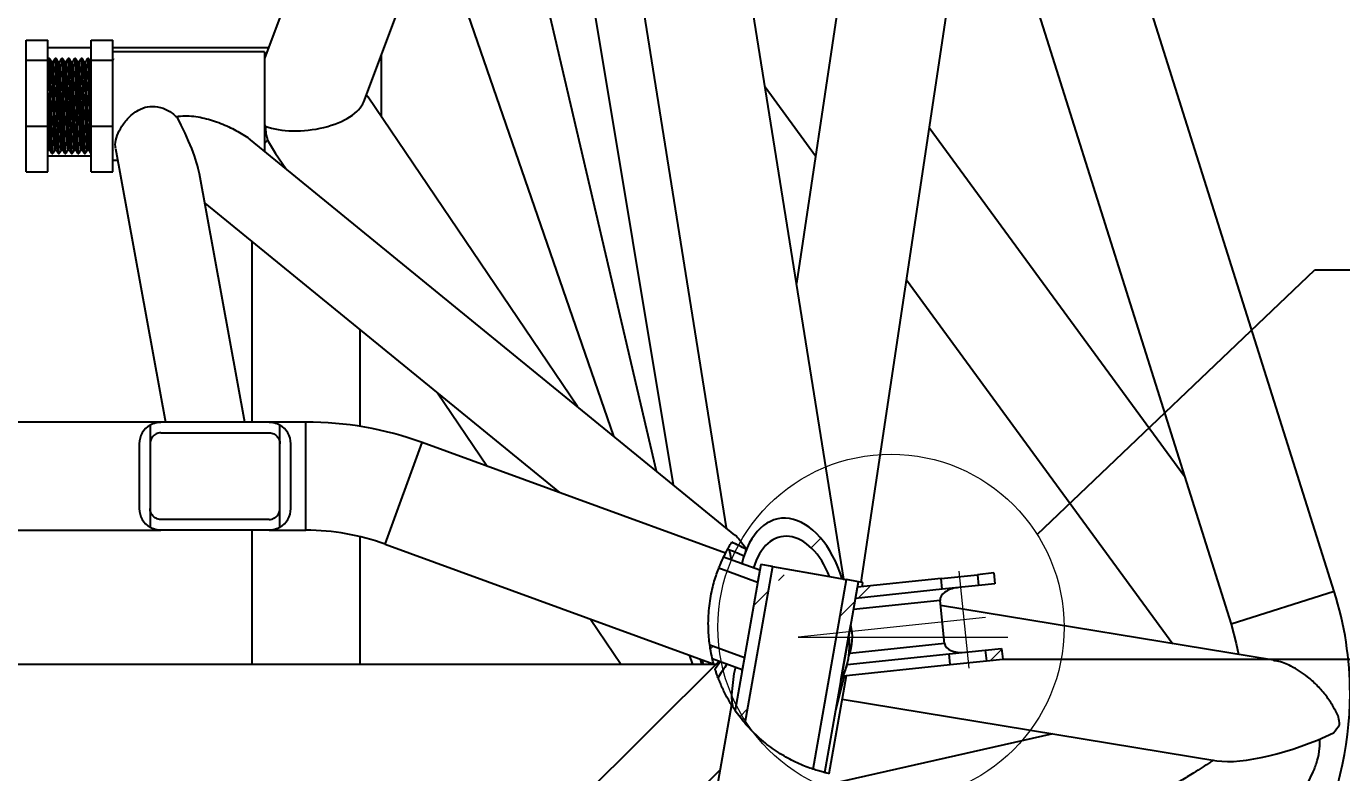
# Model space of a CAD drawing. Header units: millimetres. Extents: x -1160 to 841, y -1082 to 594.
# Drawn here: x 749.7 to 810.5, y 398.4 to 432.9 of the extents above; entities that cross this region are included whole.
import ezdxf

# ---------------------------------------------------------------- set-up
doc = ezdxf.new("R2010")
doc.units = ezdxf.units.MM
doc.linetypes.add('CENTERX2', pattern=[20.32, 12.7, -2.54, 2.54, -2.54])
doc.layers.add('FORMAT', color=7, linetype='Continuous')
doc.styles.add('SLDTEXTSTYLE1', font='TXT', dxfattribs={"width": 0.7})
doc.dimstyles.new('SLDDIMSTYLE1', dxfattribs={"dimtxt": 3.5, "dimasz": 3.302, "dimexe": 0, "dimexo": 0.0625, "dimgap": 0.875, "dimtad": 1, "dimdec": 0, "dimlfac": 5, "dimrnd": 1e-09, "dimzin": 12, "dimdsep": 46, "dimtxsty": 'SLDTEXTSTYLE1', "dimsah": 1, "dimcen": 0.09, "dimadec": 0, "dimazin": 3, "dimtol": 1, "dimtp": 3, "dimtm": 3, "dimtfac": 1, "dimtdec": 0, "dimtofl": 0, "dimtmove": 0, "dimatfit": 3, "dimfxl": 0, "dimfrac": 2, "dimtolj": 1, "dimtzin": 12, "dimarcsym": 0})
doc.dimstyles.new('SLDDIMSTYLE6', dxfattribs={"dimtxt": 0.18, "dimasz": 3.302, "dimexe": 0, "dimexo": 0.0625, "dimgap": 0, "dimtad": 0, "dimtih": 1, "dimtoh": 1, "dimdec": 0, "dimrnd": 1e-09, "dimzin": 0, "dimdsep": 46, "dimtxsty": 'Standard', "dimblk1": 'NONE', "dimblk2": 'NONE', "dimsah": 1, "dimcen": 0.09, "dimadec": 0, "dimazin": 0, "dimtfac": 3.302, "dimtdec": 0, "dimtofl": 0, "dimtmove": 0, "dimatfit": 3, "dimldrblk": 'NONE', "dimfxl": 0, "dimfrac": 2, "dimtolj": 1, "dimtzin": 0, "dimarcsym": 0})

# ---------------------------------------------------------------- blocks, each defined once
blk = doc.blocks.new('_D_20')
at = {"layer": 'FORMAT'}
for p, q in [((794.798, 403.644), (814.848, 403.644)), ((813.848, 340.687), (813.848, 403.644)), ((780.904, 340.687), (814.848, 340.687))]:
    blk.add_line(p, q, dxfattribs=at)
for points in [[(813.848, 403.644), (813.34, 400.342), (814.356, 400.342)], [(813.848, 340.687), (814.356, 343.989), (813.34, 343.989)]]:
    blk.add_solid(points, dxfattribs=at)
at = {"layer": 'FORMAT', "attachment_point": 1, "rotation": 90, "style": 'SLDTEXTSTYLE1'}
for s, insert, char_height in [('3', (808.157, 388.912), 2), ('3', (810.793, 388.912), 2), ('+', (808.157, 387.847), 2), ('-', (810.793, 387.776), 2), ('312', (809.336, 380.562), 3.5)]:
    blk.add_mtext(s, dxfattribs=dict(at, insert=insert, char_height=char_height))
blk = doc.blocks.new('_NONE')

msp = doc.modelspace()

# ---------------------------------------------------------------- hatches: boundary and pattern name
at = {"linetype": 'Continuous', "lineweight": 18}
h = msp.add_hatch(dxfattribs=at)
h.set_pattern_fill('ANSI32', style=0)
edge = h.paths.add_edge_path(flags=0)
edge.add_line((786.798737, 407.452505), (787.379605, 407.350082))
edge.add_ellipse((785.135809, 405.992648), major_axis=(0.662238, -4.142674), ratio=0.595908908, start_angle=103.59633591, end_angle=234.90614214)
edge.add_line((782.735194, 408.05145), (783.274344, 407.855216))
edge.add_ellipse((785.135809, 405.992648), major_axis=(0.52979, -3.314139), ratio=0.595908908, start_angle=110.56713637, end_angle=230.53898001, ccw=False)
h = msp.add_hatch(dxfattribs=at)
h.set_pattern_fill('ANSI32', style=0)
edge = h.paths.add_edge_path(flags=0)
edge.add_ellipse((783.499396, 406.170611), major_axis=(3.608842, -2.944385), ratio=0.386466012, start_angle=115.85928148, end_angle=126.37022058)
edge.add_arc((788.273585, 405.276006), 7.081021, 147.89242124, 150.95146807)
edge.add_ellipse((783.499396, 406.170611), major_axis=(3.007368, -2.453654), ratio=0.386466012, start_angle=119.70553707, end_angle=134.18541495, ccw=False)
edge.add_ellipse((785.135809, 405.992648), major_axis=(0.662238, -4.142674), ratio=0.595908908, start_angle=223.79346744, end_angle=229.28120488, ccw=False)
h = msp.add_hatch(dxfattribs=at)
h.set_pattern_fill('ANSI32', style=0)
edge = h.paths.add_edge_path(flags=0)
edge.add_line((783.46762, 407.189742), (783.566229, 407.748979))
edge.add_line((783.566229, 407.748979), (781.89764, 408.356295))
edge.add_arc((788.273585, 405.276006), 7.081021, 154.21429906, 158.7490703)
edge.add_line((781.67406, 407.842544), (783.46762, 407.189742))
h = msp.add_hatch(dxfattribs=at)
h.set_pattern_fill('ANSI32', style=0)
edge = h.paths.add_edge_path(flags=0)
edge.add_line((784.163742, 407.917126), (783.613001, 408.014236))
edge.add_line((783.613001, 408.014236), (782.426037, 401.282632))
edge.add_arc((788.273585, 405.276006), 7.081021, 214.32972735, 220.47956596)
edge.add_line((782.887495, 400.679171), (784.163742, 407.917126))
h = msp.add_hatch(dxfattribs=at)
h.set_pattern_fill('ANSI32', style=0)
edge = h.paths.add_edge_path(flags=0)
edge.add_arc((788.273585, 405.276006), 7.081021, 251.53854674, 256.09128165)
edge.add_line((786.571479, 398.402601), (788.125957, 407.21848))
edge.add_line((788.125957, 407.21848), (787.575216, 407.315591))
edge.add_line((787.575216, 407.315591), (786.031262, 398.559396))
h = msp.add_hatch(dxfattribs=at)
h.set_pattern_fill('ANSI32', style=0)
h.paths.add_polyline_path([(787.990071, 406.447834), (792.005561, 406.869879), (791.953296, 407.36714), (788.080394, 406.960081)], flags=0)
h = msp.add_hatch(dxfattribs=at)
h.set_pattern_fill('ANSI32', style=0)
h.paths.add_polyline_path([(794.37993, 407.622189), (793.624093, 407.542748), (793.676357, 407.045487), (794.432194, 407.124928)], flags=0)
h = msp.add_hatch(dxfattribs=at)
h.set_pattern_fill('ANSI32', style=0)
edge = h.paths.add_edge_path(flags=0)
edge.add_arc((785.348534, 404.661935), 2.5, 339.33387981, 373.57817848)
edge.add_line((787.77866, 405.248865), (787.690724, 404.750152))
edge.add_ellipse((785.194734, 404.043753), major_axis=(0.715651, 2.876476), ratio=0.843408131, start_angle=276.69491711, end_angle=295.75754515, ccw=False)
h = msp.add_hatch(dxfattribs=at)
h.set_pattern_fill('ANSI32', style=0)
edge = h.paths.add_edge_path(flags=0)
edge.add_arc((788.273585, 405.276006), 7.081021, 187.86424822, 193.11731953)
edge.add_line((781.377327, 403.668999), (782.758197, 403.166403))
edge.add_line((782.758197, 403.166403), (782.856805, 403.72564))
edge.add_line((782.856805, 403.72564), (781.259161, 404.307135))
h = msp.add_hatch(dxfattribs=at)
h.set_pattern_fill('ANSI32', style=0)
edge = h.paths.add_edge_path(flags=0)
edge.add_ellipse((785.194734, 404.043753), major_axis=(0.715651, 2.876476), ratio=0.843408131, start_angle=253.65338617, end_angle=295.75754515)
edge.add_line((787.690724, 404.750152), (787.32129, 402.65499))
h = msp.add_hatch(dxfattribs=at)
h.set_pattern_fill('ANSI32', style=0)
edge = h.paths.add_edge_path(flags=0)
edge.add_ellipse((783.823909, 403.143202), major_axis=(-3.026152, -3.014456), ratio=0.421411135, start_angle=286.15897574, end_angle=292.13107166)
edge.add_arc((788.273585, 405.276006), 7.081021, 197.1425467, 200.48533813)
edge.add_ellipse((783.823909, 403.143202), major_axis=(-2.521793, -2.512047), ratio=0.421411135, start_angle=287.15966667, end_angle=300.20401915, ccw=False)
edge.add_line((782.068408, 403.417465), (781.761581, 403.529141))
h = msp.add_hatch(dxfattribs=at)
h.set_pattern_fill('ANSI32', style=0)
edge = h.paths.add_edge_path(flags=0)
edge.add_line((792.37141, 403.389052), (792.319146, 403.886313))
edge.add_line((792.319146, 403.886313), (787.608213, 403.391174))
edge.add_ellipse((785.194734, 404.043753), major_axis=(0.715651, 2.876476), ratio=0.843408131, start_angle=258.2953968, end_angle=269.02231181, ccw=False)
edge.add_line((787.42515, 402.869179), (792.37141, 403.389052))
h = msp.add_hatch(dxfattribs=at)
h.set_pattern_fill('ANSI32', style=0)
h.paths.add_polyline_path([(793.989943, 404.061921), (794.042207, 403.56466), (794.798044, 403.644102), (794.74578, 404.141363)], flags=0)
h = msp.add_hatch(dxfattribs=at)
h.set_pattern_fill('ANSI32', style=0)
edge = h.paths.add_edge_path(flags=0)
edge.add_ellipse((785.194734, 404.043753), major_axis=(0.715651, 2.876476), ratio=0.843408131, start_angle=118.97727407, end_angle=120.80974313)
edge.add_line((782.744523, 403.088857), (782.758197, 403.166403))
edge.add_line((782.758197, 403.166403), (782.725697, 403.178232))

# ---------------------------------------------------------------- linework, layer by layer
at = {"color": 7, "linetype": 'Continuous', "lineweight": 25}
for p, q in [((787.452613, 407.337209), (765.23936, 546.293669)), ((810.117906, 406.765005), (766.214859, 546.00768)), ((764.757111, 517.63546), (782.010001, 409.708869)), ((788.256155, 407.195523), (793.788944, 444.113444)), ((771.63276, 442.889225), (778.783593, 412.341234)), ((788.549635, 442.889225), (785.268844, 420.997917)), ((793.566768, 442.630959), (805.349321, 405.261476)), ((774.652873, 441.273936), (779.569381, 411.700125)), ((764.179854, 440.685466), (760.678228, 431.385952)), ((765.26734, 429.384572), (768.251365, 437.309455)), ((769.711591, 434.50907), (776.811692, 413.95007)), ((749.678228, 432.236978), (750.678228, 432.236978)), ((749.678228, 431.310552), (749.678228, 432.236978)), ((750.678228, 431.310552), (750.678228, 432.236978)), ((752.678228, 432.236978), (753.678228, 432.236978)), ((752.678228, 431.310552), (752.678228, 432.236978)), ((753.678228, 431.310552), (753.678228, 432.236978)), ((752.678228, 431.889225), (750.678228, 431.889225)), ((760.86773, 431.889225), (753.678228, 431.889225)), ((760.678228, 431.695723), (753.678228, 431.695723)), ((760.678228, 431.695723), (760.678228, 427.113055)), ((766.097737, 429.389225), (766.097737, 431.589917)), ((749.678228, 431.310552), (750.678228, 431.310552)), ((749.678228, 428.269297), (749.678228, 431.310552)), ((750.712253, 431.394317), (750.678228, 431.335426)), ((750.678228, 428.269297), (750.678228, 431.310552)), ((750.751351, 431.395723), (750.713851, 431.395723)), ((750.920166, 431.233343), (750.846042, 431.233343)), ((751.051351, 431.395723), (751.013851, 431.395723)), ((751.220166, 431.233343), (751.146042, 431.233343)), ((751.351351, 431.395723), (751.313851, 431.395723)), ((751.520166, 431.233343), (751.446042, 431.233343)), ((751.651351, 431.395723), (751.613851, 431.395723)), ((751.820166, 431.233343), (751.746042, 431.233343)), ((751.951351, 431.395723), (751.913851, 431.395723)), ((752.120166, 431.233343), (752.046042, 431.233343)), ((752.251351, 431.395723), (752.213851, 431.395723)), ((752.420166, 431.233343), (752.346042, 431.233343)), ((752.551351, 431.395723), (752.513851, 431.395723)), ((752.678228, 431.233343), (752.646042, 431.233343)), ((752.678228, 428.269297), (752.678228, 431.310552)), ((752.678228, 431.310552), (753.678228, 431.310552)), ((753.712253, 431.394317), (753.678228, 431.335426)), ((753.678228, 428.269297), (753.678228, 431.310552)), ((783.815928, 430.086728), (786.152754, 426.895866)), ((775.140101, 415.31389), (765.471455, 429.603227)), ((766.097737, 428.677642), (766.097737, 429.389225)), ((749.678228, 428.269297), (750.678228, 428.269297)), ((749.678228, 426.154468), (749.678228, 428.269297)), ((750.678228, 426.154468), (750.678228, 428.269297)), ((752.678228, 428.269297), (753.678228, 428.269297)), ((752.678228, 426.154468), (752.678228, 428.269297)), ((753.678228, 426.154468), (753.678228, 428.269297)), ((803.198582, 412.082749), (791.402525, 428.189893)), ((782.422065, 409.372674), (760.033491, 427.639084)), ((760.829636, 427.621123), (760.678228, 427.469716)), ((750.678228, 427.12727), (750.696913, 427.159611)), ((750.678228, 426.889225), (752.678228, 426.889225)), ((750.695166, 427.158103), (750.769247, 427.158103)), ((750.863851, 426.995723), (750.901351, 426.995723)), ((750.995166, 427.158103), (751.069247, 427.158103)), ((751.163851, 426.995723), (751.201351, 426.995723)), ((751.295166, 427.158103), (751.369247, 427.158103)), ((751.463851, 426.995723), (751.501351, 426.995723)), ((751.595166, 427.158103), (751.669247, 427.158103)), ((751.763851, 426.995723), (751.801351, 426.995723)), ((751.895166, 427.158103), (751.969247, 427.158103)), ((752.063851, 426.995723), (752.101351, 426.995723)), ((752.195166, 427.158103), (752.269247, 427.158103)), ((752.363851, 426.995723), (752.401351, 426.995723)), ((752.495166, 427.158103), (752.569247, 427.158103)), ((752.663851, 426.995723), (752.678228, 426.995723)), ((753.678228, 427.12727), (753.696913, 427.159611)), ((753.678228, 426.695723), (753.904583, 426.695723)), ((753.805678, 427.237891), (756.111972, 414.595401)), ((761.194304, 427.002282), (761.662993, 426.309604)), ((749.678228, 426.154468), (750.678228, 426.154468)), ((752.678228, 426.154468), (753.678228, 426.154468)), ((759.771383, 414.595401), (757.680706, 426.055939)), ((757.925771, 424.712554), (774.320837, 411.336133)), ((760.097737, 422.940488), (760.097737, 414.595401)), ((790.349728, 421.165031), (802.662863, 404.351834)), ((765.097737, 414.395078), (765.097737, 418.861084)), ((768.681137, 415.937457), (770.969099, 412.556065)), ((755.897737, 414.595401), (727.297737, 414.595401)), ((760.897737, 414.595401), (755.897737, 414.595401)), ((762.597737, 414.595401), (760.897737, 414.595401)), ((762.597737, 409.595401), (762.597737, 414.595401)), ((755.397737, 414.461426), (755.397737, 409.729376)), ((755.897737, 414.095401), (760.897737, 414.095401)), ((761.397737, 409.729376), (761.397737, 414.461426)), ((754.897737, 413.595401), (754.897737, 410.595401)), ((761.897737, 410.595401), (761.897737, 413.595401)), ((766.257353, 408.950112), (767.967454, 413.648575)), ((781.990966, 408.544434), (767.967454, 413.648575)), ((760.897737, 410.095401), (755.897737, 410.095401)), ((727.297737, 409.595401), (755.897737, 409.595401)), ((760.897737, 409.595401), (755.897737, 409.595401)), ((760.097737, 409.595401), (760.097737, 403.393468)), ((760.897737, 409.595401), (762.597737, 409.595401)), ((765.097737, 403.393468), (765.097737, 409.299246)), ((766.257353, 408.950112), (781.42193, 403.430657)), ((782.191175, 408.575527), (782.24652, 408.229313)), ((783.46762, 407.189742), (781.67406, 407.842544)), ((783.566229, 407.748979), (781.89764, 408.356295)), ((783.613001, 408.014236), (782.426037, 401.282632)), ((783.274344, 407.855216), (782.735194, 408.05145)), ((784.163742, 407.917126), (782.887495, 400.679171)), ((784.163742, 407.917126), (783.613001, 408.014236)), ((784.163742, 407.917126), (786.798737, 407.452505)), ((783.566229, 407.748979), (783.46762, 407.189742)), ((786.031262, 398.559396), (787.575216, 407.315591)), ((786.798737, 407.452505), (787.379605, 407.350082)), ((787.420293, 407.342908), (787.379605, 407.350082)), ((787.420293, 407.342908), (787.575216, 407.315591)), ((788.125957, 407.21848), (787.575216, 407.315591)), ((791.953296, 407.36714), (788.080394, 406.960081)), ((791.953296, 407.36714), (793.624093, 407.542748)), ((792.005561, 406.869879), (791.953296, 407.36714)), ((794.37993, 407.622189), (793.624093, 407.542748)), ((793.624093, 407.542748), (793.676357, 407.045487)), ((794.37993, 407.622189), (794.432194, 407.124928)), ((786.571479, 398.402601), (788.125957, 407.21848)), ((787.990071, 406.447834), (788.080394, 406.960081)), ((792.005561, 406.869879), (787.990071, 406.447834)), ((788.331498, 407.182238), (788.114103, 407.22057)), ((788.296328, 406.982777), (788.331498, 407.182238)), ((793.676357, 407.045487), (792.005561, 406.869879)), ((794.432194, 407.124928), (793.676357, 407.045487)), ((810.117906, 406.765005), (805.349321, 405.261476)), ((792.109672, 404.367051), (791.900615, 406.356094)), ((807.301839, 403.589958), (791.925934, 406.115197)), ((775.745762, 405.496614), (777.16882, 403.393468)), ((787.690724, 404.750152), (787.77866, 405.248865)), ((781.259161, 404.307135), (782.856805, 403.72564)), ((787.32129, 402.65499), (787.690724, 404.750152)), ((792.109672, 404.367051), (787.731798, 403.906918)), ((780.304086, 403.837519), (780.45744, 403.393468)), ((780.81797, 403.650481), (780.878133, 403.393468)), ((780.913369, 403.615758), (780.950324, 403.393468)), ((781.377327, 403.668999), (782.758197, 403.166403)), ((782.856805, 403.72564), (782.758197, 403.166403)), ((787.608213, 403.391174), (792.319146, 403.886313)), ((792.319146, 403.886313), (793.989943, 404.061921)), ((792.37141, 403.389052), (792.319146, 403.886313)), ((793.989943, 404.061921), (794.74578, 404.141363)), ((793.989943, 404.061921), (794.042207, 403.56466)), ((794.042207, 403.56466), (794.798044, 403.644102)), ((794.74578, 404.141363), (794.798044, 403.644102)), ((781.524619, 403.393468), (679.671369, 403.393468)), ((781.687783, 403.556002), (756.746189, 378.710805)), ((781.761581, 403.529141), (782.068408, 403.417465)), ((782.725697, 403.178232), (782.758197, 403.166403)), ((782.758197, 403.166403), (782.744523, 403.088857)), ((787.42515, 402.869179), (792.37141, 403.389052)), ((787.608598, 403.391215), (787.620777, 403.440168)), ((792.37141, 403.389052), (794.042207, 403.56466)), ((786.775135, 398.355666), (787.573743, 402.884797)), ((787.067899, 401.217939), (787.480157, 402.874961)), ((787.381505, 401.794561), (804.694896, 398.951123)), ((782.257431, 401.528343), (776.63518, 369.642976)), ((797.10647, 400.197397), (786.682262, 397.828953)), ((761.072901, 377.939454), (781.725633, 398.512365))]:
    msp.add_line(p, q, dxfattribs=at)
at = {"color": 8, "linetype": 'Continuous', "lineweight": 25}
msp.add_line((791.900615, 406.356094), (787.899748, 405.935586), dxfattribs=at)
at = {"color": 7, "linetype": 'CENTERX2', "lineweight": 18}
msp.add_line((785.348534, 404.661935), (795.039682, 404.661935), dxfattribs=at)
at = {"color": 7, "linetype": 'Continuous', "lineweight": 25, "flags": 128}
msp.add_lwpolyline([(805.349321, 405.261476), (805.590917, 404.359828), (805.690227, 403.854639)], dxfattribs=at)
at = {"color": 7, "linetype": 'Continuous', "lineweight": 18}
msp.add_circle((789.634369, 405.111947), 8, dxfattribs=at)
at = {"color": 7, "linetype": 'Continuous', "lineweight": 25}
for centre, radius, start, end in [((762.597737, 398.895401), 15.7, 70, 90), ((755.897737, 413.595401), 1, 120, 180), ((760.897737, 413.595401), 1, 0, 60), ((755.897737, 410.595401), 1, 180, 240), ((760.897737, 410.595401), 1, 300, 0), ((762.597737, 398.895401), 10.7, 70, 90), ((795.144549, 402.043924), 15.7, 0, 17.5), ((785.348534, 404.661935), 2.5, 339.33387981, 13.57817848), ((795.144549, 402.043924), 15.7, 332.5, 0)]:
    msp.add_arc(centre, radius, start, end, dxfattribs=at)
for centre, major_axis, ratio, start_param, end_param in [((762.597737, 429.389225), (2.712738, 0.319881), 0.480944102, 3.893846509, 6.039284193), ((762.597737, 429.389225), (3.184808, -1.690413), 0.578331507, 0.828251092, 0.873596412), ((755.278228, 429.195723), (-2.298788, 3.892611), 0.210506167, 3.660680277, 4.463747151), ((762.597737, 429.389225), (-1.500723, 2.168666), 0.828760042, 1.484837601, 1.516864592), ((762.597737, 429.389225), (1.268516, 2.389937), 0.578331507, 2.335407063, 2.654216639), ((762.597737, 429.389225), (-1.170773, 3.819456), 0.578331507, 1.868629175, 2.058172341), ((785.135809, 405.992648), (0.662238, -4.142674), 0.595908908, 1.808097155, 4.099885613), ((785.135809, 405.992648), (0.52979, -3.314139), 0.595908908, 1.929760574, 4.023664255), ((783.499396, 406.170611), (3.007368, -2.453654), 0.386466012, 2.089255755, 2.341977299), ((783.499396, 406.170611), (3.608842, -2.944385), 0.386466012, 2.022125931, 2.205576426), ((785.135809, 405.992648), (0.662238, -4.142674), 0.595908908, 3.905932851, 4.001711938), ((792.761896, 406.446619), (0.861281, 0.090524), 0.577350269, 1.570796327, 3.141592654), ((785.194734, 404.043753), (0.715651, 2.876476), 0.843408131, 4.427086747, 5.161942951), ((785.194734, 404.043753), (0.715651, 2.876476), 0.843408131, 4.829237327, 5.161942951), ((792.970953, 404.457575), (0.861281, 0.090524), 0.577350269, 3.141592654, 4.71238898), ((783.823909, 403.143202), (-3.026152, -3.014456), 0.421411135, 4.994416311, 5.098649048), ((783.823909, 403.143202), (-2.521793, -2.512047), 0.421411135, 5.011881662, 5.239548562), ((785.194734, 404.043753), (0.715651, 2.876476), 0.843408131, 2.076545168, 2.108527786), ((785.194734, 404.043753), (0.715651, 2.876476), 0.843408131, 4.508105117, 4.695325102), ((808.29432, 400.893468), (-0.908404, 2.482539), 0.749891058, 4.335311836, 4.470784726), ((808.29432, 400.893468), (4.262067, 1.559564), 0.286048426, 3.610932141, 5.037116606)]:
    msp.add_ellipse(centre, major_axis=major_axis, ratio=ratio, start_param=start_param, end_param=end_param, dxfattribs=at)
for points, knots in [([(750.862138, 427.012516), (750.85927, 427.018521), (750.852277, 427.033159), (750.840428, 427.22898), (750.82823, 427.560015), (750.816021, 428.007188), (750.802935, 428.534434), (750.790728, 429.10698), (750.778521, 429.685364), (750.765436, 430.230891), (750.753227, 430.704365), (750.741026, 431.079396), (750.727916, 431.311714), (750.719201, 431.412335), (750.714478, 431.389178), (750.713851, 431.386108)], [0, 0, 0, 0, 0.059318474, 0.144597249, 0.228419667, 0.312242084, 0.397520859, 0.481343276, 0.565165693, 0.650444468, 0.734266885, 0.818089302, 0.903368077, 0.987190495, 1, 1, 1, 1]), ([(750.901351, 427.005338), (750.897921, 427.011789), (750.890371, 427.025988), (750.877932, 427.228173), (750.865729, 427.56023), (750.853521, 428.007129), (750.840435, 428.534449), (750.828228, 429.106976), (750.816021, 429.685365), (750.802936, 430.23089), (750.790727, 430.704366), (750.778526, 431.079396), (750.765416, 431.311714), (750.756701, 431.412335), (750.751978, 431.389178), (750.751351, 431.386108)], [0, 0, 0, 0, 0.070192055, 0.154485071, 0.237338563, 0.320192055, 0.404485071, 0.487338563, 0.570192055, 0.654485071, 0.737338563, 0.820192055, 0.904485071, 0.987338563, 1, 1, 1, 1]), ([(750.846913, 431.231835), (750.831267, 431.258916), (750.799974, 431.313078), (750.768682, 431.367241), (750.753036, 431.394323)], [0, 0, 0, 0, 0.499990251, 1, 1, 1, 1]), ([(750.99512, 427.166937), (750.991683, 427.172916), (750.984127, 427.186063), (750.971682, 427.373388), (750.959479, 427.680946), (750.947271, 428.094858), (750.934185, 428.583256), (750.921978, 429.11353), (750.909771, 429.649213), (750.896686, 430.154533), (750.884477, 430.592838), (750.872277, 430.941029), (750.859163, 431.153027), (750.851059, 431.247623), (750.846952, 431.231618), (750.846938, 431.231566)], [0, 0, 0, 0, 0.071188529, 0.156528835, 0.240411499, 0.324294164, 0.409634469, 0.493517133, 0.577399798, 0.662740103, 0.746622767, 0.830505432, 0.915845737, 0.999728401, 1, 1, 1, 1]), ([(751.012253, 431.394317), (750.996605, 431.367233), (750.965311, 431.313067), (750.934014, 431.258901), (750.918367, 431.231819)], [0, 0, 0, 0, 0.500010321, 1, 1, 1, 1]), ([(751.068298, 427.174004), (751.065459, 427.179541), (751.058496, 427.19312), (751.046678, 427.374186), (751.03448, 427.680734), (751.022271, 428.094916), (751.009185, 428.583241), (750.996978, 429.113531), (750.984771, 429.649225), (750.971686, 430.154485), (750.959477, 430.593013), (750.947276, 430.940367), (750.934166, 431.155524), (750.925454, 431.248723), (750.920734, 431.227301), (750.920111, 431.224473)], [0, 0, 0, 0, 0.058746849, 0.14408323, 0.227962037, 0.311840845, 0.397177226, 0.481056033, 0.56493484, 0.650271222, 0.734150029, 0.818028836, 0.903365217, 0.987244025, 1, 1, 1, 1]), ([(751.162138, 427.012516), (751.15927, 427.018521), (751.152277, 427.033159), (751.140428, 427.22898), (751.12823, 427.560015), (751.116021, 428.007188), (751.102935, 428.534434), (751.090728, 429.10698), (751.078521, 429.685364), (751.065436, 430.230891), (751.053227, 430.704365), (751.041026, 431.079396), (751.027916, 431.311714), (751.019201, 431.412335), (751.014478, 431.389178), (751.013851, 431.386108)], [0, 0, 0, 0, 0.059318474, 0.144597249, 0.228419667, 0.312242084, 0.397520859, 0.481343276, 0.565165693, 0.650444468, 0.734266885, 0.818089302, 0.903368077, 0.987190495, 1, 1, 1, 1]), ([(751.201351, 427.005338), (751.197921, 427.011789), (751.190371, 427.025988), (751.177932, 427.228173), (751.165729, 427.56023), (751.153521, 428.007129), (751.140435, 428.534449), (751.128228, 429.106976), (751.116021, 429.685365), (751.102936, 430.23089), (751.090727, 430.704366), (751.078526, 431.079396), (751.065416, 431.311714), (751.056701, 431.412335), (751.051978, 431.389178), (751.051351, 431.386108)], [0, 0, 0, 0, 0.070192055, 0.154485071, 0.237338563, 0.320192055, 0.404485071, 0.487338563, 0.570192055, 0.654485071, 0.737338563, 0.820192055, 0.904485071, 0.987338563, 1, 1, 1, 1]), ([(751.146913, 431.231835), (751.131267, 431.258916), (751.099974, 431.313078), (751.068682, 431.367241), (751.053036, 431.394323)], [0, 0, 0, 0, 0.499990251, 1, 1, 1, 1]), ([(751.29512, 427.166937), (751.291683, 427.172916), (751.284127, 427.186063), (751.271682, 427.373388), (751.259479, 427.680946), (751.247271, 428.094858), (751.234185, 428.583256), (751.221978, 429.11353), (751.209771, 429.649213), (751.196686, 430.154533), (751.184477, 430.592838), (751.172277, 430.941029), (751.159163, 431.153027), (751.151059, 431.247623), (751.146952, 431.231618), (751.146938, 431.231566)], [0, 0, 0, 0, 0.071188529, 0.156528835, 0.240411499, 0.324294164, 0.409634469, 0.493517133, 0.577399798, 0.662740103, 0.746622767, 0.830505432, 0.915845737, 0.999728401, 1, 1, 1, 1]), ([(751.312253, 431.394317), (751.296605, 431.367233), (751.265311, 431.313067), (751.234014, 431.258901), (751.218367, 431.231819)], [0, 0, 0, 0, 0.500010321, 1, 1, 1, 1]), ([(751.368298, 427.174004), (751.365459, 427.179541), (751.358496, 427.19312), (751.346678, 427.374186), (751.33448, 427.680734), (751.322271, 428.094916), (751.309185, 428.583241), (751.296978, 429.113531), (751.284771, 429.649225), (751.271686, 430.154485), (751.259477, 430.593013), (751.247276, 430.940367), (751.234166, 431.155524), (751.225454, 431.248723), (751.220734, 431.227301), (751.220111, 431.224473)], [0, 0, 0, 0, 0.058746849, 0.14408323, 0.227962037, 0.311840845, 0.397177226, 0.481056033, 0.56493484, 0.650271222, 0.734150029, 0.818028836, 0.903365217, 0.987244025, 1, 1, 1, 1]), ([(751.462138, 427.012516), (751.45927, 427.018521), (751.452277, 427.033159), (751.440428, 427.22898), (751.42823, 427.560015), (751.416021, 428.007188), (751.402935, 428.534434), (751.390728, 429.10698), (751.378521, 429.685364), (751.365436, 430.230891), (751.353227, 430.704365), (751.341026, 431.079396), (751.327916, 431.311714), (751.319201, 431.412335), (751.314478, 431.389178), (751.313851, 431.386108)], [0, 0, 0, 0, 0.059318474, 0.144597249, 0.228419667, 0.312242084, 0.397520859, 0.481343276, 0.565165693, 0.650444468, 0.734266885, 0.818089302, 0.903368077, 0.987190495, 1, 1, 1, 1]), ([(751.501351, 427.005338), (751.497921, 427.011789), (751.490371, 427.025988), (751.477932, 427.228173), (751.465729, 427.56023), (751.453521, 428.007129), (751.440435, 428.534449), (751.428228, 429.106976), (751.416021, 429.685365), (751.402936, 430.23089), (751.390727, 430.704366), (751.378526, 431.079396), (751.365416, 431.311714), (751.356701, 431.412335), (751.351978, 431.389178), (751.351351, 431.386108)], [0, 0, 0, 0, 0.070192055, 0.154485071, 0.237338563, 0.320192055, 0.404485071, 0.487338563, 0.570192055, 0.654485071, 0.737338563, 0.820192055, 0.904485071, 0.987338563, 1, 1, 1, 1]), ([(751.446913, 431.231835), (751.431267, 431.258916), (751.399974, 431.313078), (751.368682, 431.367241), (751.353036, 431.394323)], [0, 0, 0, 0, 0.499990251, 1, 1, 1, 1]), ([(751.59512, 427.166937), (751.591683, 427.172916), (751.584127, 427.186063), (751.571682, 427.373388), (751.559479, 427.680946), (751.547271, 428.094858), (751.534185, 428.583256), (751.521978, 429.11353), (751.509771, 429.649213), (751.496686, 430.154533), (751.484477, 430.592838), (751.472277, 430.941029), (751.459163, 431.153027), (751.451059, 431.247623), (751.446952, 431.231618), (751.446938, 431.231566)], [0, 0, 0, 0, 0.071188529, 0.156528835, 0.240411499, 0.324294164, 0.409634469, 0.493517133, 0.577399798, 0.662740103, 0.746622767, 0.830505432, 0.915845737, 0.999728401, 1, 1, 1, 1]), ([(751.612253, 431.394317), (751.596605, 431.367233), (751.565311, 431.313067), (751.534014, 431.258901), (751.518367, 431.231819)], [0, 0, 0, 0, 0.500010321, 1, 1, 1, 1]), ([(751.668298, 427.174004), (751.665459, 427.179541), (751.658496, 427.19312), (751.646678, 427.374186), (751.63448, 427.680734), (751.622271, 428.094916), (751.609185, 428.583241), (751.596978, 429.113531), (751.584771, 429.649225), (751.571686, 430.154485), (751.559477, 430.593013), (751.547276, 430.940367), (751.534166, 431.155524), (751.525454, 431.248723), (751.520734, 431.227301), (751.520111, 431.224473)], [0, 0, 0, 0, 0.058746849, 0.14408323, 0.227962037, 0.311840845, 0.397177226, 0.481056033, 0.56493484, 0.650271222, 0.734150029, 0.818028836, 0.903365217, 0.987244025, 1, 1, 1, 1]), ([(751.762138, 427.012516), (751.75927, 427.018521), (751.752277, 427.033159), (751.740428, 427.22898), (751.72823, 427.560015), (751.716021, 428.007188), (751.702935, 428.534434), (751.690728, 429.10698), (751.678521, 429.685364), (751.665436, 430.230891), (751.653227, 430.704365), (751.641026, 431.079396), (751.627916, 431.311714), (751.619201, 431.412335), (751.614478, 431.389178), (751.613851, 431.386108)], [0, 0, 0, 0, 0.059318474, 0.144597249, 0.228419667, 0.312242084, 0.397520859, 0.481343276, 0.565165693, 0.650444468, 0.734266885, 0.818089302, 0.903368077, 0.987190495, 1, 1, 1, 1]), ([(751.801351, 427.005338), (751.797921, 427.011789), (751.790371, 427.025988), (751.777932, 427.228173), (751.765729, 427.56023), (751.753521, 428.007129), (751.740435, 428.534449), (751.728228, 429.106976), (751.716021, 429.685365), (751.702936, 430.23089), (751.690727, 430.704366), (751.678526, 431.079396), (751.665416, 431.311714), (751.656701, 431.412335), (751.651978, 431.389178), (751.651351, 431.386108)], [0, 0, 0, 0, 0.070192055, 0.154485071, 0.237338563, 0.320192055, 0.404485071, 0.487338563, 0.570192055, 0.654485071, 0.737338563, 0.820192055, 0.904485071, 0.987338563, 1, 1, 1, 1]), ([(751.746913, 431.231835), (751.731267, 431.258916), (751.699974, 431.313078), (751.668682, 431.367241), (751.653036, 431.394323)], [0, 0, 0, 0, 0.499990251, 1, 1, 1, 1]), ([(751.89512, 427.166937), (751.891683, 427.172916), (751.884127, 427.186063), (751.871682, 427.373388), (751.859479, 427.680946), (751.847271, 428.094858), (751.834185, 428.583256), (751.821978, 429.11353), (751.809771, 429.649213), (751.796686, 430.154533), (751.784477, 430.592838), (751.772277, 430.941029), (751.759163, 431.153027), (751.751059, 431.247623), (751.746952, 431.231618), (751.746938, 431.231566)], [0, 0, 0, 0, 0.071188529, 0.156528835, 0.240411499, 0.324294164, 0.409634469, 0.493517133, 0.577399798, 0.662740103, 0.746622767, 0.830505432, 0.915845737, 0.999728401, 1, 1, 1, 1]), ([(751.912253, 431.394317), (751.896605, 431.367233), (751.865311, 431.313067), (751.834014, 431.258901), (751.818367, 431.231819)], [0, 0, 0, 0, 0.500010321, 1, 1, 1, 1]), ([(751.968298, 427.174004), (751.965459, 427.179541), (751.958496, 427.19312), (751.946678, 427.374186), (751.93448, 427.680734), (751.922271, 428.094916), (751.909185, 428.583241), (751.896978, 429.113531), (751.884771, 429.649225), (751.871686, 430.154485), (751.859477, 430.593013), (751.847276, 430.940367), (751.834166, 431.155524), (751.825454, 431.248723), (751.820734, 431.227301), (751.820111, 431.224473)], [0, 0, 0, 0, 0.058746849, 0.14408323, 0.227962037, 0.311840845, 0.397177226, 0.481056033, 0.56493484, 0.650271222, 0.734150029, 0.818028836, 0.903365217, 0.987244025, 1, 1, 1, 1]), ([(752.062138, 427.012516), (752.05927, 427.018521), (752.052277, 427.033159), (752.040428, 427.22898), (752.02823, 427.560015), (752.016021, 428.007188), (752.002935, 428.534434), (751.990728, 429.10698), (751.978521, 429.685364), (751.965436, 430.230891), (751.953227, 430.704365), (751.941026, 431.079396), (751.927916, 431.311714), (751.919201, 431.412335), (751.914478, 431.389178), (751.913851, 431.386108)], [0, 0, 0, 0, 0.059318474, 0.144597249, 0.228419667, 0.312242084, 0.397520859, 0.481343276, 0.565165693, 0.650444468, 0.734266885, 0.818089302, 0.903368077, 0.987190495, 1, 1, 1, 1]), ([(752.101351, 427.005338), (752.097921, 427.011789), (752.090371, 427.025988), (752.077932, 427.228173), (752.065729, 427.56023), (752.053521, 428.007129), (752.040435, 428.534449), (752.028228, 429.106976), (752.016021, 429.685365), (752.002936, 430.23089), (751.990727, 430.704366), (751.978526, 431.079396), (751.965416, 431.311714), (751.956701, 431.412335), (751.951978, 431.389178), (751.951351, 431.386108)], [0, 0, 0, 0, 0.070192055, 0.154485071, 0.237338563, 0.320192055, 0.404485071, 0.487338563, 0.570192055, 0.654485071, 0.737338563, 0.820192055, 0.904485071, 0.987338563, 1, 1, 1, 1]), ([(752.046913, 431.231835), (752.031267, 431.258916), (751.999974, 431.313078), (751.968682, 431.367241), (751.953036, 431.394323)], [0, 0, 0, 0, 0.499990251, 1, 1, 1, 1]), ([(752.19512, 427.166937), (752.191683, 427.172916), (752.184127, 427.186063), (752.171682, 427.373388), (752.159479, 427.680946), (752.147271, 428.094858), (752.134185, 428.583256), (752.121978, 429.11353), (752.109771, 429.649213), (752.096686, 430.154533), (752.084477, 430.592838), (752.072277, 430.941029), (752.059163, 431.153027), (752.051059, 431.247623), (752.046952, 431.231618), (752.046938, 431.231566)], [0, 0, 0, 0, 0.071188529, 0.156528835, 0.240411499, 0.324294164, 0.409634469, 0.493517133, 0.577399798, 0.662740103, 0.746622767, 0.830505432, 0.915845737, 0.999728401, 1, 1, 1, 1]), ([(752.212253, 431.394317), (752.196605, 431.367233), (752.165311, 431.313067), (752.134014, 431.258901), (752.118367, 431.231819)], [0, 0, 0, 0, 0.5000103211, 1, 1, 1, 1]), ([(752.268298, 427.174004), (752.265459, 427.179541), (752.258496, 427.19312), (752.246678, 427.374186), (752.23448, 427.680734), (752.222271, 428.094916), (752.209185, 428.583241), (752.196978, 429.113531), (752.184771, 429.649225), (752.171686, 430.154485), (752.159477, 430.593013), (752.147276, 430.940367), (752.134166, 431.155524), (752.125454, 431.248723), (752.120734, 431.227301), (752.120111, 431.224473)], [0, 0, 0, 0, 0.058746849, 0.14408323, 0.227962037, 0.311840845, 0.397177226, 0.481056033, 0.56493484, 0.650271222, 0.734150029, 0.818028836, 0.903365217, 0.987244025, 1, 1, 1, 1]), ([(752.362138, 427.012516), (752.35927, 427.018521), (752.352277, 427.033159), (752.340428, 427.22898), (752.32823, 427.560015), (752.316021, 428.007188), (752.302935, 428.534434), (752.290728, 429.10698), (752.278521, 429.685364), (752.265436, 430.230891), (752.253227, 430.704365), (752.241026, 431.079396), (752.227916, 431.311714), (752.219201, 431.412335), (752.214478, 431.389178), (752.213851, 431.386108)], [0, 0, 0, 0, 0.059318474, 0.144597249, 0.228419667, 0.312242084, 0.397520859, 0.481343276, 0.565165693, 0.650444468, 0.734266885, 0.818089302, 0.903368077, 0.987190495, 1, 1, 1, 1]), ([(752.401351, 427.005338), (752.397921, 427.011789), (752.390371, 427.025988), (752.377932, 427.228173), (752.365729, 427.56023), (752.353521, 428.007129), (752.340435, 428.534449), (752.328228, 429.106976), (752.316021, 429.685365), (752.302936, 430.23089), (752.290727, 430.704366), (752.278526, 431.079396), (752.265416, 431.311714), (752.256701, 431.412335), (752.251978, 431.389178), (752.251351, 431.386108)], [0, 0, 0, 0, 0.070192055, 0.154485071, 0.237338563, 0.320192055, 0.404485071, 0.487338563, 0.570192055, 0.654485071, 0.737338563, 0.820192055, 0.904485071, 0.987338563, 1, 1, 1, 1]), ([(752.346913, 431.231835), (752.331267, 431.258916), (752.299974, 431.313078), (752.268682, 431.367241), (752.253036, 431.394323)], [0, 0, 0, 0, 0.499990251, 1, 1, 1, 1]), ([(752.49512, 427.166937), (752.491683, 427.172916), (752.484127, 427.186063), (752.471682, 427.373388), (752.459479, 427.680946), (752.447271, 428.094858), (752.434185, 428.583256), (752.421978, 429.11353), (752.409771, 429.649213), (752.396686, 430.154533), (752.384477, 430.592838), (752.372277, 430.941029), (752.359163, 431.153027), (752.351059, 431.247623), (752.346952, 431.231618), (752.346938, 431.231566)], [0, 0, 0, 0, 0.071188529, 0.156528835, 0.240411499, 0.324294164, 0.409634469, 0.493517133, 0.577399798, 0.662740103, 0.746622767, 0.830505432, 0.915845737, 0.999728401, 1, 1, 1, 1]), ([(752.512253, 431.394317), (752.496605, 431.367233), (752.465311, 431.313067), (752.434014, 431.258901), (752.418367, 431.231819)], [0, 0, 0, 0, 0.5000103211, 1, 1, 1, 1]), ([(752.568298, 427.174004), (752.565459, 427.179541), (752.558496, 427.19312), (752.546678, 427.374186), (752.53448, 427.680734), (752.522271, 428.094916), (752.509185, 428.583241), (752.496978, 429.113531), (752.484771, 429.649225), (752.471686, 430.154485), (752.459477, 430.593013), (752.447276, 430.940367), (752.434166, 431.155524), (752.425454, 431.248723), (752.420734, 431.227301), (752.420111, 431.224473)], [0, 0, 0, 0, 0.058746849, 0.14408323, 0.227962037, 0.311840845, 0.397177226, 0.481056033, 0.56493484, 0.650271222, 0.734150029, 0.818028836, 0.903365217, 0.987244025, 1, 1, 1, 1]), ([(752.662138, 427.012516), (752.65927, 427.018521), (752.652277, 427.033159), (752.640428, 427.22898), (752.62823, 427.560015), (752.616021, 428.007188), (752.602935, 428.534434), (752.590728, 429.10698), (752.578521, 429.685364), (752.565436, 430.230891), (752.553227, 430.704365), (752.541026, 431.079396), (752.527916, 431.311714), (752.519201, 431.412335), (752.514478, 431.389178), (752.513851, 431.386108)], [0, 0, 0, 0, 0.059318474, 0.144597249, 0.228419667, 0.312242084, 0.397520859, 0.481343276, 0.565165693, 0.650444468, 0.734266885, 0.818089302, 0.903368077, 0.987190495, 1, 1, 1, 1]), ([(752.678228, 427.246253), (752.678155, 427.247379), (752.673842, 427.313917), (752.66575, 427.571371), (752.653515, 428.004084), (752.640437, 428.535256), (752.628228, 429.106762), (752.616021, 429.685423), (752.602936, 430.230875), (752.590727, 430.70437), (752.578526, 431.079395), (752.565416, 431.311715), (752.556701, 431.412335), (752.551978, 431.389178), (752.551351, 431.386108)], [0, 0, 0, 0, 0.001683549, 0.099510331, 0.197337112, 0.296863568, 0.39469035, 0.492517131, 0.592043587, 0.689870368, 0.78769715, 0.887223606, 0.985050387, 1, 1, 1, 1]), ([(752.646913, 431.231835), (752.631267, 431.258916), (752.599974, 431.313078), (752.568682, 431.367241), (752.553036, 431.394323)], [0, 0, 0, 0, 0.499990251, 1, 1, 1, 1]), ([(752.678228, 430.750296), (752.676234, 430.808658), (752.67011, 430.987929), (752.659146, 431.149011), (752.651059, 431.247625), (752.646952, 431.231618), (752.646938, 431.231566)], [0, 0, 0, 0, 0.195520569, 0.600574967, 0.9987109, 1, 1, 1, 1]), ([(750.768298, 427.174004), (750.765459, 427.179541), (750.758496, 427.193121), (750.746678, 427.374177), (750.73448, 427.680764), (750.722271, 428.094802), (750.709185, 428.583673), (750.696978, 429.111949), (750.686829, 429.563594), (750.680397, 429.810383), (750.678228, 429.893594)], [0, 0, 0, 0, 0.096686234, 0.237133823, 0.37518252, 0.513231217, 0.653678806, 0.791727504, 0.929776201, 1, 1, 1, 1]), ([(753.821904, 427.249618), (753.81182, 427.273305), (753.76046, 427.393953), (753.829161, 427.718043), (754.01196, 428.1626), (754.347829, 428.629871), (754.782668, 428.998241), (755.279852, 429.187742), (755.774312, 429.180985), (756.27037, 428.999761), (756.54249, 428.76253), (756.678228, 428.644195)], [0, 0, 0, 0, 0.029974685, 0.152679202, 0.271371432, 0.401421004, 0.548844136, 0.651658955, 0.75487945, 0.877728985, 1, 1, 1, 1]), ([(756.638151, 428.706826), (756.662825, 428.711263), (756.817898, 428.739148), (757.113228, 428.752921), (757.643484, 428.702144), (758.293841, 428.537242), (759.027755, 428.253326), (759.585497, 427.952436), (759.915206, 427.742355), (760.010723, 427.654042), (760.025699, 427.640195)], [0, 0, 0, 0, 0.020347796, 0.127884158, 0.238237597, 0.45165183, 0.670479631, 0.877444262, 0.980783863, 1, 1, 1, 1]), ([(750.69512, 427.166937), (750.691684, 427.168473), (750.686189, 427.170931), (750.680398, 427.265058), (750.678228, 427.300334)], [0, 0, 0, 0, 0.625235831, 1, 1, 1, 1]), ([(750.768367, 427.159627), (750.784014, 427.132545), (750.815311, 427.078379), (750.846605, 427.024213), (750.862253, 426.997129)], [0, 0, 0, 0, 0.499989679, 1, 1, 1, 1]), ([(750.903036, 426.997122), (750.918682, 427.024204), (750.949974, 427.078368), (750.981267, 427.13253), (750.996913, 427.159611)], [0, 0, 0, 0, 0.500009749, 1, 1, 1, 1]), ([(751.068367, 427.159627), (751.084014, 427.132545), (751.115311, 427.078379), (751.146605, 427.024213), (751.162253, 426.997129)], [0, 0, 0, 0, 0.499989679, 1, 1, 1, 1]), ([(751.203036, 426.997122), (751.218682, 427.024204), (751.249974, 427.078368), (751.281267, 427.13253), (751.296913, 427.159611)], [0, 0, 0, 0, 0.500009749, 1, 1, 1, 1]), ([(751.368367, 427.159627), (751.384014, 427.132545), (751.415311, 427.078379), (751.446605, 427.024213), (751.462253, 426.997129)], [0, 0, 0, 0, 0.499989679, 1, 1, 1, 1]), ([(751.503036, 426.997122), (751.518682, 427.024204), (751.549974, 427.078368), (751.581267, 427.13253), (751.596913, 427.159611)], [0, 0, 0, 0, 0.500009749, 1, 1, 1, 1]), ([(751.668367, 427.159627), (751.684014, 427.132545), (751.715311, 427.078379), (751.746605, 427.024213), (751.762253, 426.997129)], [0, 0, 0, 0, 0.499989679, 1, 1, 1, 1]), ([(751.803036, 426.997122), (751.818682, 427.024204), (751.849974, 427.078368), (751.881267, 427.13253), (751.896913, 427.159611)], [0, 0, 0, 0, 0.500009749, 1, 1, 1, 1]), ([(751.968367, 427.159627), (751.984014, 427.132545), (752.015311, 427.078379), (752.046605, 427.024213), (752.062253, 426.997129)], [0, 0, 0, 0, 0.499989679, 1, 1, 1, 1]), ([(752.103036, 426.997122), (752.118682, 427.024204), (752.149974, 427.078368), (752.181267, 427.13253), (752.196913, 427.159611)], [0, 0, 0, 0, 0.500009749, 1, 1, 1, 1]), ([(752.268367, 427.159627), (752.284014, 427.132545), (752.315311, 427.078379), (752.346605, 427.024213), (752.362253, 426.997129)], [0, 0, 0, 0, 0.499989679, 1, 1, 1, 1]), ([(752.403036, 426.997122), (752.418682, 427.024204), (752.449974, 427.078368), (752.481267, 427.13253), (752.496913, 427.159611)], [0, 0, 0, 0, 0.500009749, 1, 1, 1, 1]), ([(752.568367, 427.159627), (752.584014, 427.132545), (752.615311, 427.078379), (752.646605, 427.024213), (752.662253, 426.997129)], [0, 0, 0, 0, 0.499989679, 1, 1, 1, 1]), ([(755.397737, 414.461426), (755.397737, 414.461426), (755.408661, 414.467975), (755.451295, 414.490538), (755.483002, 414.506489), (755.567782, 414.540502), (755.620149, 414.558194), (755.74407, 414.585559), (755.815691, 414.595401), (755.897737, 414.595401)], [0, 0, 0, 0, 0.25, 0.25, 0.5, 0.5, 0.75, 0.75, 1, 1, 1, 1]), ([(760.897737, 414.595401), (760.979785, 414.595401), (761.051402, 414.585559), (761.175309, 414.558199), (761.227649, 414.540518), (761.31246, 414.506495), (761.344174, 414.490541), (761.386815, 414.467975), (761.397737, 414.461426), (761.397737, 414.461426)], [0, 0, 0, 0, 0.25, 0.25, 0.5, 0.5, 0.75, 0.75, 1, 1, 1, 1]), ([(755.897737, 414.095401), (755.812195, 414.095401), (755.738495, 414.074605), (755.643567, 414.027427), (755.61474, 414.008915), (755.563015, 413.968285), (755.539981, 413.946089), (755.47879, 413.87535), (755.44848, 413.822708), (755.417996, 413.739356), (755.410383, 413.710883), (755.400265, 413.653461), (755.397737, 413.624323), (755.397737, 413.595401)], [0, 0, 0, 0, 0.25, 0.25, 0.375, 0.375, 0.5, 0.5, 0.75, 0.75, 0.875, 0.875, 1, 1, 1, 1]), ([(760.897737, 414.095401), (760.98328, 414.095401), (761.056979, 414.074605), (761.151908, 414.027427), (761.180735, 414.008915), (761.23246, 413.968285), (761.255494, 413.946089), (761.316685, 413.87535), (761.346995, 413.822708), (761.377479, 413.739356), (761.385091, 413.710883), (761.39521, 413.653461), (761.397737, 413.624323), (761.397737, 413.595401)], [0, 0, 0, 0, 0.25, 0.25, 0.375, 0.375, 0.5, 0.5, 0.75, 0.75, 0.875, 0.875, 1, 1, 1, 1]), ([(755.897737, 410.095401), (755.812195, 410.095401), (755.738495, 410.116197), (755.643567, 410.163375), (755.61474, 410.181887), (755.563015, 410.222517), (755.539981, 410.244713), (755.47879, 410.315452), (755.44848, 410.368094), (755.417996, 410.451446), (755.410383, 410.479919), (755.400265, 410.537341), (755.397737, 410.566479), (755.397737, 410.595401)], [0, 0, 0, 0, 0.25, 0.25, 0.375, 0.375, 0.5, 0.5, 0.75, 0.75, 0.875, 0.875, 1, 1, 1, 1]), ([(760.897737, 410.095401), (760.98328, 410.095401), (761.056979, 410.116197), (761.151908, 410.163375), (761.180735, 410.181887), (761.23246, 410.222517), (761.255494, 410.244713), (761.316685, 410.315452), (761.346995, 410.368094), (761.377479, 410.451446), (761.385091, 410.479919), (761.39521, 410.537341), (761.397737, 410.566479), (761.397737, 410.595401)], [0, 0, 0, 0, 0.25, 0.25, 0.375, 0.375, 0.5, 0.5, 0.75, 0.75, 0.875, 0.875, 1, 1, 1, 1]), ([(755.897737, 409.595401), (755.815689, 409.595401), (755.744073, 409.605243), (755.620165, 409.632603), (755.567826, 409.650284), (755.483015, 409.684307), (755.451301, 409.700261), (755.40866, 409.722827), (755.397737, 409.729376), (755.397737, 409.729376)], [0, 0, 0, 0, 0.25, 0.25, 0.5, 0.5, 0.75, 0.75, 1, 1, 1, 1]), ([(761.397737, 409.729376), (761.397737, 409.729376), (761.386814, 409.722827), (761.34418, 409.700264), (761.312473, 409.684313), (761.227693, 409.6503), (761.175326, 409.632608), (761.051405, 409.605243), (760.979783, 409.595401), (760.897737, 409.595401)], [0, 0, 0, 0, 0.25, 0.25, 0.5, 0.5, 0.75, 0.75, 1, 1, 1, 1]), ([(782.423753, 409.36848), (782.426878, 409.366857), (782.502591, 409.327524), (782.67177, 409.11308), (782.842742, 408.882706), (782.934059, 408.734627), (782.94932, 408.709882)], [0, 0, 0, 0, 0.01896632, 0.459541892, 0.909683894, 1, 1, 1, 1]), ([(781.430753, 403.454896), (781.431869, 403.4506), (781.434889, 403.438977), (781.370918, 403.682725), (781.293785, 404.056429), (781.235532, 404.471322), (781.200839, 404.857553), (781.187978, 405.291109), (781.203353, 405.754056), (781.251043, 406.218892), (781.323781, 406.656321), (781.417423, 407.059416), (781.554098, 407.532091), (781.741873, 408.028242), (781.897644, 408.358576), (781.968809, 408.500207), (781.994174, 408.548543), (781.989553, 408.539735), (781.988582, 408.537884)], [0, 0, 0, 0, 0.050509021, 0.136645447, 0.2305607, 0.285653009, 0.340747728, 0.400834543, 0.460888923, 0.517940218, 0.574968468, 0.626730056, 0.678493805, 0.778450406, 0.880928769, 0.933474089, 0.986016983, 1, 1, 1, 1]), ([(781.977084, 408.515594), (782.004211, 408.568318), (782.031127, 408.619005), (782.084239, 408.716343), (782.110532, 408.763154), (782.186396, 408.895021), (782.233387, 408.972378), (782.275595, 409.039643)], [0, 0, 0, 0, 0.25, 0.25, 0.5, 0.5, 1, 1, 1, 1]), ([(782.193768, 408.570194), (782.189657, 408.590238), (782.18194, 408.627858), (782.1805, 408.658771), (782.179827, 408.673214)], [0, 0, 0, 0, 0.532781752, 1, 1, 1, 1]), ([(782.259747, 401.537743), (782.235926, 401.576065), (782.212322, 401.614854), (782.165569, 401.693397), (782.142321, 401.733328), (782.074189, 401.853028), (782.030875, 401.932735), (781.948233, 402.091855), (781.908906, 402.17127), (781.852802, 402.289987), (781.834565, 402.329536), (781.799695, 402.406965), (781.78297, 402.44503), (781.734801, 402.557222), (781.705357, 402.629359), (781.651325, 402.767614), (781.626657, 402.834018), (781.583565, 402.954673), (781.564851, 403.009633), (781.532331, 403.108278), (781.518484, 403.152106), (781.507143, 403.188875)], [0, 0, 0, 0, 0.0625, 0.0625, 0.125, 0.125, 0.25, 0.25, 0.375, 0.375, 0.4375, 0.4375, 0.5, 0.5, 0.625, 0.625, 0.75, 0.75, 0.875, 0.875, 1, 1, 1, 1]), ([(782.325645, 401.469769), (782.320332, 401.494823), (782.270998, 401.727475), (782.291338, 402.159686), (782.344805, 402.715462), (782.412157, 403.090773), (782.448713, 403.260269), (782.452467, 403.277679)], [0, 0, 0, 0, 0.0356814216, 0.3313388575, 0.6435010853, 0.9633803545, 1, 1, 1, 1]), ([(810.319228, 400.960913), (810.239954, 401.126277), (810.079922, 401.460098), (809.75028, 401.945446), (809.354268, 402.410295), (808.936934, 402.792706), (808.516895, 403.098623), (808.054998, 403.359236), (807.629739, 403.543594), (807.365155, 403.568919), (807.308121, 403.574378)], [0, 0, 0, 0, 0.146596874, 0.295936702, 0.441499022, 0.590727796, 0.693760688, 0.799160789, 0.956706466, 1, 1, 1, 1]), ([(786.766416, 398.357204), (786.767602, 398.35692), (786.770922, 398.356128), (786.70103, 398.371577), (786.563074, 398.403884), (786.361534, 398.45663), (786.105442, 398.533062), (785.80748, 398.635366), (785.477701, 398.767087), (785.016555, 398.97892), (784.406031, 399.323963), (783.822501, 399.755466), (783.389876, 400.142337), (783.068194, 400.46821), (782.781276, 400.800137), (782.511449, 401.153126), (782.330301, 401.423607), (782.246977, 401.558083), (782.264302, 401.530492), (782.266675, 401.526713)], [0, 0, 0, 0, 0.02803481, 0.078462063, 0.128936132, 0.179407091, 0.229596592, 0.279781233, 0.329043355, 0.378310562, 0.476047993, 0.579461673, 0.638023412, 0.696604881, 0.763507283, 0.83033966, 0.91747866, 0.988698296, 1, 1, 1, 1]), ([(808.064338, 396.77525), (808.070974, 396.782178), (808.300931, 397.022252), (808.680883, 397.569335), (809.104988, 398.296447), (809.345041, 398.959191), (809.456909, 399.471623), (809.449085, 399.808189), (809.445647, 399.956065)], [0, 0, 0, 0, 0.008110595, 0.281049187, 0.559487183, 0.715355311, 0.874935535, 1, 1, 1, 1]), ([(804.542417, 398.982253), (804.493773, 398.949429), (804.19796, 398.749821), (803.703662, 398.431742), (803.150169, 398.098209), (802.787016, 397.89468), (802.581461, 397.787832), (802.432929, 397.720563), (802.385107, 397.706723), (802.361567, 397.699911)], [0, 0, 0, 0, 0.069048564, 0.419896321, 0.673385038, 0.77144906, 0.870422531, 0.93621491, 1, 1, 1, 1])]:
    msp.add_open_spline(points, degree=3, knots=knots, dxfattribs=at)
msp.add_open_spline([(810.076931, 400.235607), (810.180812, 400.359022), (810.275024, 400.48479), (810.359642, 400.612732)], degree=3, dxfattribs=at)
at = {"layer": 'FORMAT', "linetype": 'CENTERX2', "lineweight": 18}
for p, q in [((792.762563, 407.703574), (793.232941, 403.228226)), ((793.994187, 405.57063), (785.348534, 404.661935))]:
    msp.add_line(p, q, dxfattribs=at)

# ---------------------------------------------------------------- dimensions: what is measured, and where the dimension line sits
at = {"layer": 'FORMAT'}
dim = msp.add_linear_dim(base=(813.848184, 403.644102), p1=(780.903954, 340.68681), p2=(794.798044, 403.644102), angle=90, dimstyle='SLDDIMSTYLE1', dxfattribs=at)
dim.commit()
dim.dimension.update_dxf_attribs({"geometry": '_D_20', "text_midpoint": (813.848184, 385.30488), "dimtype": 160})

# ---------------------------------------------------------------- leaders
at = {"color": 7, "linetype": 'Continuous', "lineweight": 18, "has_arrowhead": 0}
msp.add_leader([(796.383603, 409.407041), (809.226057, 421.620781), (815.576057, 421.620781)], dimstyle='SLDDIMSTYLE6', dxfattribs=at)

doc.saveas('drawing.dxf')
